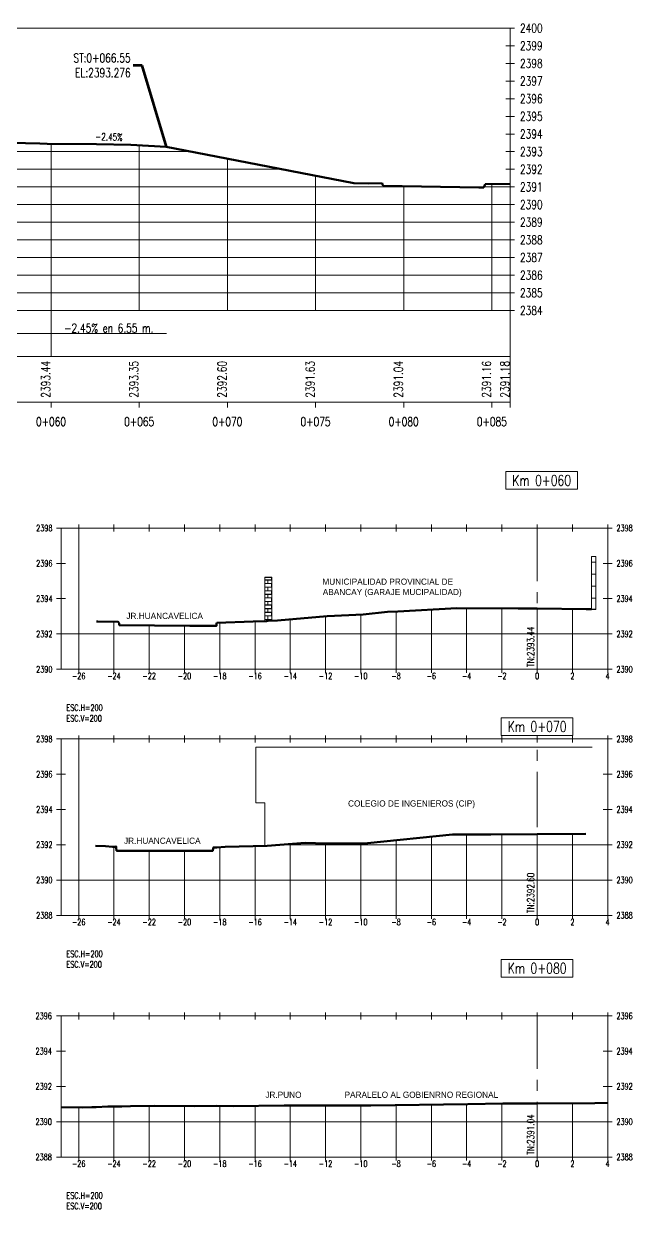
# Model space of a CAD drawing. Header units: metres. Extents: x 0 to 730306, y 0 to 8491524.
# Drawn here: x 729709 to 729743.5, y 8491351.4 to 8491418.6 of the extents above; entities that cross this region are included whole.
import ezdxf

# ---------------------------------------------------------------- set-up
doc = ezdxf.new("R2010")
doc.units = ezdxf.units.M
doc.linetypes.add('CENTER', pattern=[2, 1.25, -0.25, 0.25, -0.25])
for name, color, linetype in [('C-ROAD-PROF-TEXT', 11, 'Continuous'), ('C-ROAD-PROF-TICK', 7, 'Continuous'), ('C-ROAD-PROF-TTLB', 5, 'Continuous'), ('C-ROAD-PROF-VTXT', 7, 'Continuous'), ('C-ROAD-SCTN-TEXT', 2, 'Continuous'), ('C-ROAD-SECT-GRID', 7, 'Continuous'), ('C-ROAD-SECT-TEXT', 92, 'Continuous'), ('C-ROAD-SECT-TICK', 7, 'Continuous'), ('C-ROAD-SECT-TITL', 92, 'Continuous'), ('G-Dim', 4, 'Continuous'), ('G-Textos1', 2, 'Continuous'), ('T-Natural', 94, 'Continuous')]:
    doc.layers.add(name, color=color, linetype=linetype)
for name, color, linetype, lineweight in [('Flechas', 1, 'Continuous', 5), ('G-Text', 2, 'Continuous', 15), ('T-Grilla', 251, 'Continuous', 5)]:
    doc.layers.add(name, color=color, linetype=linetype, lineweight=lineweight)
doc.styles.add('3.5mm', font='romans.shx', dxfattribs={"width": 0.75, "height": 3.5})
doc.styles.add('Estilo_Generado_6', font='stylu.ttf')
doc.styles.add('ROMANS-SP', font='simplex.shx', dxfattribs={"width": 0.75, "height": 1.8, "bigfont": '@extfont2.shx'})
doc.styles.get("Standard").update_dxf_attribs({"font": 'arial.ttf'})
doc.dimstyles.new('COTA JCCH', dxfattribs={"dimtxt": 1.8, "dimasz": 1.8, "dimexe": 1.8, "dimexo": 0.75, "dimgap": 0.09, "dimtad": 0, "dimtih": 1, "dimtoh": 1, "dimzin": 0, "dimdsep": 46, "dimtxsty": 'Standard', "dimblk": 'ARCHTICK', "dimcen": 0.09, "dimazin": 0, "dimtfac": 1, "dimtix": 1, "dimtofl": 0, "dimtmove": 0, "dimatfit": 3, "dimfxl": 1, "dimtolj": 1, "dimtzin": 0, "dimarcsym": 0})

# ---------------------------------------------------------------- blocks, each defined once
blk = doc.blocks.new('*U120')
at = {"color": 5, "linetype": 'Continuous', "lineweight": 50}
blk.add_lwpolyline([(729664.209, 8491300.396), (729664.289, 8491300.393), (729665.428, 8491300.369), (729665.482, 8491300.29), (729665.49, 8491300.181), (729669.495, 8491300.141), (729671.007, 8491300.141), (729671.017, 8491300.26), (729671.03, 8491300.303), (729673.096, 8491300.385), (729673.853, 8491300.407), (729673.927, 8491300.42), (729674.477, 8491300.435), (729677.284, 8491300.682), (729679.325, 8491300.789), (729680.707, 8491300.931), (729681.284, 8491300.958), (729684.636, 8491301.134), (729688.109, 8491301.13), (729688.335, 8491301.13), (729689.194, 8491301.12), (729691.972, 8491301.084), (729692.278, 8491301.078)], dxfattribs=at)
blk = doc.blocks.new('*U121')
at = {"color": 5, "linetype": 'Continuous', "lineweight": 50}
blk.add_lwpolyline([(729664.151, 8491283.618), (729664.705, 8491283.596), (729665.119, 8491283.572), (729665.236, 8491283.566), (729665.259, 8491283.569), (729665.319, 8491283.587), (729665.325, 8491283.505), (729665.344, 8491283.346), (729669.759, 8491283.337), (729670.795, 8491283.336), (729670.805, 8491283.371), (729670.839, 8491283.536), (729671.036, 8491283.533), (729671.498, 8491283.558), (729673.886, 8491283.615), (729676.042, 8491283.796), (729677.213, 8491283.754), (729679.575, 8491283.768), (729684.398, 8491284.258), (729686.575, 8491284.26), (729689.194, 8491284.283), (729689.214, 8491284.283), (729691.945, 8491284.306)], dxfattribs=at)
blk = doc.blocks.new('*U122')
at = {"color": 5, "linetype": 'Continuous', "lineweight": 50}
blk.add_lwpolyline([(729662.194, 8491264.51), (729663.41, 8491264.497), (729663.93, 8491264.512), (729664.193, 8491264.516), (729664.842, 8491264.543), (729665.649, 8491264.54), (729666.14, 8491264.558), (729667.482, 8491264.581), (729669.765, 8491264.561), (729671.016, 8491264.584), (729671.949, 8491264.573), (729674.84, 8491264.599), (729679.752, 8491264.607), (729685.269, 8491264.686), (729687.24, 8491264.713), (729689.194, 8491264.723), (729692.473, 8491264.739), (729693.194, 8491264.753)], dxfattribs=at)
blk = doc.blocks.new('f1')
at = {"layer": 'Flechas', "const_width": 0.1}
blk.add_lwpolyline([(-3, 0), (-0.85, 0)], dxfattribs=at)
at = {"layer": 'Flechas'}
for points in [[(0, 0), (-2, 0.3), (-1.2, 0), (0, 0)], [(-1.2, 0), (0, 0), (-2, -0.3), (-1.2, 0)]]:
    blk.add_solid(points, dxfattribs=at)

msp = doc.modelspace()

# ---------------------------------------------------------------- hatches: boundary and pattern name
at = {"lineweight": 5}
h = msp.add_hatch(dxfattribs=at)
h.set_pattern_fill('AR-BRSTD', color=256, scale=0.01)
h.set_pattern_definition([(0, (-0.25584, 1.5261), (0, 0.677418), []), (90, (-0.2558, 1.5261), (-1.016, 0.677418), [0.677418, -0.677418])])
h.paths.add_polyline_path([(729741.422, 8491388.395), (729741.172, 8491388.395), (729741.172, 8491385.395), (729741.422, 8491385.395)])

# ---------------------------------------------------------------- linework, layer by layer
msp.add_line((729722.648, 8491387.222), (729723.048, 8491387.222))
at = {"linetype": 'Continuous', "lineweight": 5}
for p, q in [((729722.648, 8491387.061), (729723.016, 8491387.061)), ((729722.648, 8491387.052), (729722.813, 8491387.052)), ((729722.648, 8491386.858), (729722.813, 8491386.858)), ((729722.648, 8491386.848), (729723.016, 8491386.848)), ((729722.813, 8491386.858), (729722.813, 8491387.052)), ((729722.823, 8491387.052), (729723.048, 8491387.052)), ((729722.823, 8491386.858), (729722.823, 8491387.052)), ((729722.823, 8491386.858), (729723.048, 8491386.858)), ((729723.016, 8491387.061), (729723.016, 8491387.222)), ((729723.016, 8491386.655), (729723.016, 8491386.848)), ((729723.026, 8491387.061), (729723.026, 8491387.222)), ((729723.026, 8491387.061), (729723.048, 8491387.061)), ((729723.026, 8491386.848), (729723.048, 8491386.848)), ((729723.026, 8491386.655), (729723.026, 8491386.848)), ((729722.648, 8491386.655), (729723.016, 8491386.655)), ((729722.648, 8491386.645), (729722.813, 8491386.645)), ((729722.648, 8491386.451), (729722.813, 8491386.451)), ((729722.648, 8491386.442), (729723.016, 8491386.442)), ((729722.648, 8491386.248), (729723.016, 8491386.248)), ((729722.648, 8491386.239), (729722.813, 8491386.239)), ((729722.648, 8491386.045), (729722.813, 8491386.045)), ((729722.813, 8491386.451), (729722.813, 8491386.645)), ((729722.813, 8491386.045), (729722.813, 8491386.239)), ((729722.823, 8491386.645), (729723.048, 8491386.645)), ((729722.823, 8491386.451), (729722.823, 8491386.645)), ((729722.823, 8491386.451), (729723.048, 8491386.451)), ((729722.823, 8491386.239), (729723.048, 8491386.239)), ((729722.823, 8491386.045), (729722.823, 8491386.239)), ((729722.823, 8491386.045), (729723.048, 8491386.045)), ((729723.016, 8491386.248), (729723.016, 8491386.442)), ((729723.026, 8491386.655), (729723.048, 8491386.655)), ((729723.026, 8491386.442), (729723.048, 8491386.442)), ((729723.026, 8491386.248), (729723.026, 8491386.442)), ((729723.026, 8491386.248), (729723.048, 8491386.248)), ((729722.648, 8491386.036), (729723.016, 8491386.036)), ((729722.648, 8491385.842), (729723.016, 8491385.842)), ((729722.648, 8491385.832), (729722.813, 8491385.832)), ((729722.648, 8491385.639), (729722.813, 8491385.639)), ((729722.648, 8491385.629), (729723.016, 8491385.629)), ((729722.648, 8491385.435), (729723.016, 8491385.435)), ((729722.648, 8491385.426), (729722.813, 8491385.426)), ((729722.813, 8491385.639), (729722.813, 8491385.832)), ((729722.813, 8491385.232), (729722.813, 8491385.426)), ((729722.823, 8491385.832), (729723.048, 8491385.832)), ((729722.823, 8491385.639), (729722.823, 8491385.832)), ((729722.823, 8491385.639), (729723.048, 8491385.639)), ((729722.823, 8491385.426), (729723.048, 8491385.426)), ((729722.823, 8491385.232), (729722.823, 8491385.426)), ((729723.016, 8491385.842), (729723.016, 8491386.036)), ((729723.016, 8491385.435), (729723.016, 8491385.629)), ((729723.026, 8491386.036), (729723.048, 8491386.036)), ((729723.026, 8491385.842), (729723.026, 8491386.036)), ((729723.026, 8491385.842), (729723.048, 8491385.842)), ((729723.026, 8491385.629), (729723.048, 8491385.629)), ((729723.026, 8491385.435), (729723.026, 8491385.629)), ((729723.026, 8491385.435), (729723.048, 8491385.435)), ((729722.648, 8491385.232), (729722.813, 8491385.232)), ((729722.648, 8491385.223), (729723.016, 8491385.223)), ((729722.648, 8491385.029), (729723.016, 8491385.029)), ((729722.648, 8491385.02), (729722.813, 8491385.02)), ((729722.648, 8491384.826), (729722.813, 8491384.826)), ((729722.648, 8491384.816), (729723.016, 8491384.816)), ((729722.813, 8491384.826), (729722.813, 8491385.02)), ((729722.823, 8491385.232), (729723.048, 8491385.232)), ((729722.823, 8491385.02), (729723.048, 8491385.02)), ((729722.823, 8491384.826), (729722.823, 8491385.02)), ((729722.823, 8491384.826), (729723.048, 8491384.826)), ((729723.016, 8491385.029), (729723.016, 8491385.223)), ((729723.016, 8491384.742), (729723.016, 8491384.816)), ((729723.026, 8491385.223), (729723.048, 8491385.223)), ((729723.026, 8491385.029), (729723.026, 8491385.223)), ((729723.026, 8491385.029), (729723.048, 8491385.029)), ((729723.026, 8491384.816), (729723.048, 8491384.816)), ((729723.026, 8491384.742), (729723.026, 8491384.816))]:
    msp.add_line(p, q, dxfattribs=at)
at = {"lineweight": 9}
for points in [[(729741.172, 8491385.395), (729741.172, 8491388.395), (729741.422, 8491388.395), (729741.422, 8491385.379)], [(729722.648, 8491384.722), (729722.648, 8491387.222), (729723.048, 8491387.222), (729723.048, 8491384.743)]]:
    msp.add_lwpolyline(points, dxfattribs=at)
msp.add_lwpolyline([(729741.172, 8491385.395), (729741.422, 8491385.395)])
at = {"lineweight": 5}
msp.add_lwpolyline([(729722.644, 8491374.432), (729722.644, 8491371.982), (729722.644, 8491374.432), (729722.144, 8491374.432), (729722.144, 8491377.584), (729741.203, 8491377.584)], dxfattribs=at)
at = {"layer": 'C-ROAD-PROF-TEXT', "color": 3, "linetype": 'Continuous', "lineweight": 5}
msp.add_line((729685.759, 8491401.028), (729717.066, 8491401.028), dxfattribs=at)
msp.add_line((729685.759, 8491401.028), (729717.066, 8491401.028), dxfattribs=at)
msp.add_line((729685.759, 8491401.028), (729717.066, 8491401.028), dxfattribs=at)
at = {"layer": 'C-ROAD-PROF-TICK', "color": 4, "linetype": 'Continuous', "lineweight": 5}
msp.add_line((729710.519, 8491399.728), (729710.519, 8491402.328), dxfattribs=at)
msp.add_line((729710.519, 8491399.728), (729710.519, 8491402.328), dxfattribs=at)
msp.add_line((729710.519, 8491399.728), (729710.519, 8491402.328), dxfattribs=at)
at = {"layer": 'C-ROAD-PROF-TTLB', "color": 2, "linetype": 'Continuous', "lineweight": 9}
for p, q in [((729711.089, 8491381.998), (729711.089, 8491389.998)), ((729711.089, 8491389.998), (729742.089, 8491389.998)), ((729742.089, 8491381.998), (729742.089, 8491389.998)), ((729711.089, 8491381.998), (729742.089, 8491381.998)), ((729711.089, 8491368.051), (729711.089, 8491378.051)), ((729711.089, 8491378.051), (729742.089, 8491378.051)), ((729742.089, 8491368.051), (729742.089, 8491378.051)), ((729711.089, 8491368.051), (729742.089, 8491368.051)), ((729711.089, 8491354.357), (729711.089, 8491362.357)), ((729711.089, 8491362.357), (729742.089, 8491362.357)), ((729742.089, 8491354.357), (729742.089, 8491362.357)), ((729711.089, 8491354.357), (729742.089, 8491354.357))]:
    msp.add_line(p, q, dxfattribs=at)
at = {"layer": 'C-ROAD-PROF-TTLB', "color": 2, "linetype": 'CENTER', "lineweight": 9, "ltscale": 2.5}
for p, q in [((729738.089, 8491381.998), (729738.089, 8491389.998)), ((729738.089, 8491368.051), (729738.089, 8491378.051)), ((729738.089, 8491354.357), (729738.089, 8491362.357))]:
    msp.add_line(p, q, dxfattribs=at)
at = {"layer": 'C-ROAD-PROF-TTLB', "color": 4, "linetype": 'Continuous', "lineweight": 5}
msp.add_3dface([(729650.519, 8491399.728), (729736.562, 8491399.728), (729736.562, 8491402.328), (729650.519, 8491402.328)], dxfattribs=at)
msp.add_3dface([(729650.519, 8491399.728), (729736.562, 8491399.728), (729736.562, 8491402.328), (729650.519, 8491402.328)], dxfattribs=at)
msp.add_3dface([(729650.519, 8491399.728), (729736.562, 8491399.728), (729736.562, 8491402.328), (729650.519, 8491402.328)], dxfattribs=at)
at = {"layer": 'C-ROAD-PROF-VTXT', "color": 2, "linetype": 'Continuous', "lineweight": 9}
for p, q in [((729710.519, 8491397.128), (729710.519, 8491396.828)), ((729710.519, 8491397.128), (729710.519, 8491396.828)), ((729710.519, 8491397.128), (729710.519, 8491396.828)), ((729715.519, 8491397.128), (729715.519, 8491396.828)), ((729715.519, 8491397.128), (729715.519, 8491396.828)), ((729715.519, 8491397.128), (729715.519, 8491396.828)), ((729720.519, 8491397.128), (729720.519, 8491396.828)), ((729720.519, 8491397.128), (729720.519, 8491396.828)), ((729720.519, 8491397.128), (729720.519, 8491396.828)), ((729725.519, 8491397.128), (729725.519, 8491396.828)), ((729725.519, 8491397.128), (729725.519, 8491396.828)), ((729725.519, 8491397.128), (729725.519, 8491396.828)), ((729730.519, 8491397.128), (729730.519, 8491396.828)), ((729730.519, 8491397.128), (729730.519, 8491396.828)), ((729730.519, 8491397.128), (729730.519, 8491396.828)), ((729735.519, 8491397.128), (729735.519, 8491396.828)), ((729735.519, 8491397.128), (729735.519, 8491396.828)), ((729735.519, 8491397.128), (729735.519, 8491396.828)), ((729736.562, 8491397.128), (729736.562, 8491396.828)), ((729736.562, 8491397.128), (729736.562, 8491396.828)), ((729736.562, 8491397.128), (729736.562, 8491396.828))]:
    msp.add_line(p, q, dxfattribs=at)
at = {"layer": 'C-ROAD-PROF-VTXT', "color": 4, "linetype": 'Continuous', "lineweight": 5}
msp.add_3dface([(729650.519, 8491397.128), (729736.562, 8491397.128), (729736.562, 8491399.728), (729650.519, 8491399.728)], dxfattribs=at)
msp.add_3dface([(729650.519, 8491397.128), (729736.562, 8491397.128), (729736.562, 8491399.728), (729650.519, 8491399.728)], dxfattribs=at)
msp.add_3dface([(729650.519, 8491397.128), (729736.562, 8491397.128), (729736.562, 8491399.728), (729650.519, 8491399.728)], dxfattribs=at)
at = {"layer": 'C-ROAD-SECT-GRID', "color": 250, "linetype": 'Continuous', "lineweight": 0}
for p, q in [((729712.089, 8491381.998), (729712.089, 8491389.998)), ((729742.089, 8491381.998), (729742.089, 8491389.998)), ((729732.089, 8491381.998), (729732.089, 8491385.376)), ((729734.089, 8491381.998), (729734.089, 8491385.451)), ((729736.089, 8491381.998), (729736.089, 8491385.448)), ((729738.089, 8491381.998), (729738.089, 8491385.437)), ((729738.089, 8491381.998), (729738.089, 8491385.437)), ((729740.089, 8491381.998), (729740.089, 8491385.411)), ((729722.089, 8491381.998), (729722.089, 8491384.705)), ((729724.089, 8491381.998), (729724.089, 8491384.815)), ((729726.089, 8491381.998), (729726.089, 8491384.991)), ((729728.089, 8491381.998), (729728.089, 8491385.099)), ((729730.089, 8491381.998), (729730.089, 8491385.271)), ((729714.089, 8491381.998), (729714.089, 8491384.691)), ((729716.089, 8491381.998), (729716.089, 8491384.481)), ((729718.089, 8491381.998), (729718.089, 8491384.461)), ((729720.089, 8491381.998), (729720.089, 8491384.627)), ((729711.089, 8491383.998), (729742.089, 8491383.998)), ((729711.089, 8491381.998), (729742.089, 8491381.998)), ((729712.089, 8491368.051), (729712.089, 8491378.051)), ((729742.089, 8491368.051), (729742.089, 8491378.051)), ((729734.089, 8491368.051), (729734.089, 8491372.628)), ((729736.089, 8491368.051), (729736.089, 8491372.635)), ((729738.089, 8491368.051), (729738.089, 8491372.653)), ((729738.089, 8491368.051), (729738.089, 8491372.653)), ((729740.089, 8491368.051), (729740.089, 8491372.67)), ((729714.089, 8491368.051), (729714.089, 8491371.938)), ((729722.089, 8491368.051), (729722.089, 8491371.969)), ((729723.564, 8491372.051), (729742.089, 8491372.051)), ((729724.089, 8491368.051), (729724.089, 8491372.095)), ((729726.089, 8491368.051), (729726.089, 8491372.125)), ((729728.089, 8491368.051), (729728.089, 8491372.135)), ((729730.089, 8491368.051), (729730.089, 8491372.302)), ((729732.089, 8491368.051), (729732.089, 8491372.505)), ((729716.089, 8491368.051), (729716.089, 8491371.712)), ((729718.089, 8491368.051), (729718.089, 8491371.708)), ((729720.089, 8491368.051), (729720.089, 8491371.911)), ((729711.089, 8491370.051), (729742.089, 8491370.051)), ((729711.089, 8491368.051), (729742.089, 8491368.051)), ((729712.089, 8491354.357), (729712.089, 8491357.175)), ((729714.089, 8491354.357), (729714.089, 8491357.217)), ((729716.089, 8491354.357), (729716.089, 8491357.252)), ((729718.089, 8491354.357), (729718.089, 8491357.242)), ((729720.089, 8491354.357), (729720.089, 8491357.258)), ((729722.089, 8491354.357), (729722.089, 8491357.26)), ((729724.089, 8491354.357), (729724.089, 8491357.275)), ((729726.089, 8491354.357), (729726.089, 8491357.278)), ((729728.089, 8491354.357), (729728.089, 8491357.281)), ((729730.089, 8491354.357), (729730.089, 8491357.303)), ((729732.089, 8491354.357), (729732.089, 8491357.332)), ((729734.089, 8491354.357), (729734.089, 8491357.361)), ((729736.089, 8491354.357), (729736.089, 8491357.388)), ((729738.089, 8491354.357), (729738.089, 8491357.398)), ((729738.089, 8491354.357), (729738.089, 8491357.398)), ((729740.089, 8491354.357), (729740.089, 8491357.408)), ((729742.089, 8491354.357), (729742.089, 8491357.429)), ((729711.089, 8491356.357), (729742.089, 8491356.357)), ((729711.089, 8491354.357), (729742.089, 8491354.357))]:
    msp.add_line(p, q, dxfattribs=at)
at = {"layer": 'C-ROAD-SECT-TICK', "color": 2, "linetype": 'Continuous', "lineweight": 9}
for p, q in [((729712.089, 8491389.798), (729712.089, 8491390.198)), ((729714.089, 8491389.798), (729714.089, 8491390.198)), ((729716.089, 8491389.798), (729716.089, 8491390.198)), ((729718.089, 8491389.798), (729718.089, 8491390.198)), ((729720.089, 8491389.798), (729720.089, 8491390.198)), ((729722.089, 8491389.798), (729722.089, 8491390.198)), ((729724.089, 8491389.798), (729724.089, 8491390.198)), ((729726.089, 8491389.798), (729726.089, 8491390.198)), ((729728.089, 8491389.798), (729728.089, 8491390.198)), ((729730.089, 8491389.798), (729730.089, 8491390.198)), ((729732.089, 8491389.798), (729732.089, 8491390.198)), ((729734.089, 8491389.798), (729734.089, 8491390.198)), ((729736.089, 8491389.798), (729736.089, 8491390.198)), ((729738.089, 8491389.798), (729738.089, 8491390.198)), ((729738.089, 8491389.798), (729738.089, 8491390.198)), ((729740.089, 8491389.798), (729740.089, 8491390.198)), ((729742.089, 8491389.798), (729742.089, 8491390.198)), ((729710.839, 8491389.998), (729711.339, 8491389.998)), ((729741.839, 8491389.998), (729742.339, 8491389.998)), ((729710.839, 8491387.998), (729711.339, 8491387.998)), ((729741.839, 8491387.998), (729742.339, 8491387.998)), ((729710.839, 8491385.998), (729711.339, 8491385.998)), ((729741.839, 8491385.998), (729742.339, 8491385.998)), ((729710.839, 8491383.998), (729711.339, 8491383.998)), ((729741.839, 8491383.998), (729742.339, 8491383.998)), ((729712.089, 8491381.798), (729712.089, 8491382.198)), ((729714.089, 8491381.798), (729714.089, 8491382.198)), ((729716.089, 8491381.798), (729716.089, 8491382.198)), ((729718.089, 8491381.798), (729718.089, 8491382.198)), ((729720.089, 8491381.798), (729720.089, 8491382.198)), ((729722.089, 8491381.798), (729722.089, 8491382.198)), ((729724.089, 8491381.798), (729724.089, 8491382.198)), ((729726.089, 8491381.798), (729726.089, 8491382.198)), ((729728.089, 8491381.798), (729728.089, 8491382.198)), ((729730.089, 8491381.798), (729730.089, 8491382.198)), ((729732.089, 8491381.798), (729732.089, 8491382.198)), ((729734.089, 8491381.798), (729734.089, 8491382.198)), ((729736.089, 8491381.798), (729736.089, 8491382.198)), ((729738.089, 8491381.798), (729738.089, 8491382.198)), ((729738.089, 8491381.798), (729738.089, 8491382.198)), ((729740.089, 8491381.798), (729740.089, 8491382.198)), ((729742.089, 8491381.798), (729742.089, 8491382.198)), ((729710.839, 8491381.998), (729711.339, 8491381.998)), ((729741.839, 8491381.998), (729742.339, 8491381.998)), ((729710.839, 8491378.051), (729711.339, 8491378.051)), ((729712.089, 8491377.851), (729712.089, 8491378.251)), ((729714.089, 8491377.851), (729714.089, 8491378.251)), ((729716.089, 8491377.851), (729716.089, 8491378.251)), ((729718.089, 8491377.851), (729718.089, 8491378.251)), ((729720.089, 8491377.851), (729720.089, 8491378.251)), ((729722.089, 8491377.851), (729722.089, 8491378.251)), ((729724.089, 8491377.851), (729724.089, 8491378.251)), ((729726.089, 8491377.851), (729726.089, 8491378.251)), ((729728.089, 8491377.851), (729728.089, 8491378.251)), ((729730.089, 8491377.851), (729730.089, 8491378.251)), ((729732.089, 8491377.851), (729732.089, 8491378.251)), ((729734.089, 8491377.851), (729734.089, 8491378.251)), ((729736.089, 8491377.851), (729736.089, 8491378.251)), ((729738.089, 8491377.851), (729738.089, 8491378.251)), ((729738.089, 8491377.851), (729738.089, 8491378.251)), ((729740.089, 8491377.851), (729740.089, 8491378.251)), ((729741.839, 8491378.051), (729742.339, 8491378.051)), ((729742.089, 8491377.851), (729742.089, 8491378.251)), ((729710.839, 8491376.051), (729711.339, 8491376.051)), ((729741.839, 8491376.051), (729742.339, 8491376.051)), ((729710.839, 8491374.051), (729711.339, 8491374.051)), ((729741.839, 8491374.051), (729742.339, 8491374.051)), ((729710.839, 8491372.051), (729711.339, 8491372.051)), ((729741.839, 8491372.051), (729742.339, 8491372.051)), ((729710.839, 8491370.051), (729711.339, 8491370.051)), ((729741.839, 8491370.051), (729742.339, 8491370.051)), ((729710.839, 8491368.051), (729711.339, 8491368.051)), ((729712.089, 8491367.851), (729712.089, 8491368.251)), ((729714.089, 8491367.851), (729714.089, 8491368.251)), ((729716.089, 8491367.851), (729716.089, 8491368.251)), ((729718.089, 8491367.851), (729718.089, 8491368.251)), ((729720.089, 8491367.851), (729720.089, 8491368.251)), ((729722.089, 8491367.851), (729722.089, 8491368.251)), ((729724.089, 8491367.851), (729724.089, 8491368.251)), ((729726.089, 8491367.851), (729726.089, 8491368.251)), ((729728.089, 8491367.851), (729728.089, 8491368.251)), ((729730.089, 8491367.851), (729730.089, 8491368.251)), ((729732.089, 8491367.851), (729732.089, 8491368.251)), ((729734.089, 8491367.851), (729734.089, 8491368.251)), ((729736.089, 8491367.851), (729736.089, 8491368.251)), ((729738.089, 8491367.851), (729738.089, 8491368.251)), ((729738.089, 8491367.851), (729738.089, 8491368.251)), ((729740.089, 8491367.851), (729740.089, 8491368.251)), ((729741.839, 8491368.051), (729742.339, 8491368.051)), ((729742.089, 8491367.851), (729742.089, 8491368.251)), ((729712.089, 8491362.157), (729712.089, 8491362.557)), ((729714.089, 8491362.157), (729714.089, 8491362.557)), ((729716.089, 8491362.157), (729716.089, 8491362.557)), ((729718.089, 8491362.157), (729718.089, 8491362.557)), ((729720.089, 8491362.157), (729720.089, 8491362.557)), ((729722.089, 8491362.157), (729722.089, 8491362.557)), ((729724.089, 8491362.157), (729724.089, 8491362.557)), ((729726.089, 8491362.157), (729726.089, 8491362.557)), ((729728.089, 8491362.157), (729728.089, 8491362.557)), ((729730.089, 8491362.157), (729730.089, 8491362.557)), ((729732.089, 8491362.157), (729732.089, 8491362.557)), ((729734.089, 8491362.157), (729734.089, 8491362.557)), ((729736.089, 8491362.157), (729736.089, 8491362.557)), ((729738.089, 8491362.157), (729738.089, 8491362.557)), ((729738.089, 8491362.157), (729738.089, 8491362.557)), ((729740.089, 8491362.157), (729740.089, 8491362.557)), ((729742.089, 8491362.157), (729742.089, 8491362.557)), ((729710.839, 8491362.357), (729711.339, 8491362.357)), ((729741.839, 8491362.357), (729742.339, 8491362.357)), ((729710.839, 8491360.357), (729711.339, 8491360.357)), ((729741.839, 8491360.357), (729742.339, 8491360.357)), ((729710.839, 8491358.357), (729711.339, 8491358.357)), ((729741.839, 8491358.357), (729742.339, 8491358.357)), ((729710.839, 8491356.357), (729711.339, 8491356.357)), ((729741.839, 8491356.357), (729742.339, 8491356.357)), ((729712.089, 8491354.157), (729712.089, 8491354.557)), ((729714.089, 8491354.157), (729714.089, 8491354.557)), ((729716.089, 8491354.157), (729716.089, 8491354.557)), ((729718.089, 8491354.157), (729718.089, 8491354.557)), ((729720.089, 8491354.157), (729720.089, 8491354.557)), ((729722.089, 8491354.157), (729722.089, 8491354.557)), ((729724.089, 8491354.157), (729724.089, 8491354.557)), ((729726.089, 8491354.157), (729726.089, 8491354.557)), ((729728.089, 8491354.157), (729728.089, 8491354.557)), ((729730.089, 8491354.157), (729730.089, 8491354.557)), ((729732.089, 8491354.157), (729732.089, 8491354.557)), ((729734.089, 8491354.157), (729734.089, 8491354.557)), ((729736.089, 8491354.157), (729736.089, 8491354.557)), ((729738.089, 8491354.157), (729738.089, 8491354.557)), ((729738.089, 8491354.157), (729738.089, 8491354.557)), ((729740.089, 8491354.157), (729740.089, 8491354.557)), ((729742.089, 8491354.157), (729742.089, 8491354.557)), ((729710.839, 8491354.357), (729711.339, 8491354.357)), ((729741.839, 8491354.357), (729742.339, 8491354.357))]:
    msp.add_line(p, q, dxfattribs=at)
at = {"layer": 'C-ROAD-SECT-TITL', "color": 5, "linetype": 'Continuous', "lineweight": 9}
for points in [[(729736.313, 8491392.198), (729740.377, 8491392.198), (729740.377, 8491393.198), (729736.313, 8491393.198)], [(729736.057, 8491378.251), (729740.121, 8491378.251), (729740.121, 8491379.251), (729736.057, 8491379.251)], [(729736.057, 8491364.557), (729740.121, 8491364.557), (729740.121, 8491365.557), (729736.057, 8491365.557)]]:
    msp.add_3dface(points, dxfattribs=at)
at = {"layer": 'G-Dim', "color": 2, "linetype": 'Continuous', "lineweight": 9}
for p, q in [((729736.312, 8491418.328), (729736.812, 8491418.328)), ((729736.312, 8491418.328), (729736.812, 8491418.328)), ((729736.312, 8491418.328), (729736.812, 8491418.328)), ((729736.312, 8491417.328), (729736.812, 8491417.328)), ((729736.312, 8491417.328), (729736.812, 8491417.328)), ((729736.312, 8491417.328), (729736.812, 8491417.328)), ((729736.312, 8491416.328), (729736.812, 8491416.328)), ((729736.312, 8491416.328), (729736.812, 8491416.328)), ((729736.312, 8491416.328), (729736.812, 8491416.328)), ((729736.312, 8491415.328), (729736.812, 8491415.328)), ((729736.312, 8491415.328), (729736.812, 8491415.328)), ((729736.312, 8491415.328), (729736.812, 8491415.328)), ((729736.312, 8491414.328), (729736.812, 8491414.328)), ((729736.312, 8491414.328), (729736.812, 8491414.328)), ((729736.312, 8491414.328), (729736.812, 8491414.328)), ((729736.312, 8491413.328), (729736.812, 8491413.328)), ((729736.312, 8491413.328), (729736.812, 8491413.328)), ((729736.312, 8491413.328), (729736.812, 8491413.328)), ((729736.312, 8491412.328), (729736.812, 8491412.328)), ((729736.312, 8491412.328), (729736.812, 8491412.328)), ((729736.312, 8491412.328), (729736.812, 8491412.328)), ((729736.312, 8491411.328), (729736.812, 8491411.328)), ((729736.312, 8491411.328), (729736.812, 8491411.328)), ((729736.312, 8491411.328), (729736.812, 8491411.328)), ((729736.312, 8491410.328), (729736.812, 8491410.328)), ((729736.312, 8491410.328), (729736.812, 8491410.328)), ((729736.312, 8491410.328), (729736.812, 8491410.328)), ((729736.312, 8491409.328), (729736.812, 8491409.328)), ((729736.312, 8491409.328), (729736.812, 8491409.328)), ((729736.312, 8491409.328), (729736.812, 8491409.328)), ((729736.312, 8491408.328), (729736.812, 8491408.328)), ((729736.312, 8491408.328), (729736.812, 8491408.328)), ((729736.312, 8491408.328), (729736.812, 8491408.328)), ((729736.312, 8491407.328), (729736.812, 8491407.328)), ((729736.312, 8491407.328), (729736.812, 8491407.328)), ((729736.312, 8491407.328), (729736.812, 8491407.328)), ((729736.312, 8491406.328), (729736.812, 8491406.328)), ((729736.312, 8491406.328), (729736.812, 8491406.328)), ((729736.312, 8491406.328), (729736.812, 8491406.328)), ((729736.312, 8491405.328), (729736.812, 8491405.328)), ((729736.312, 8491405.328), (729736.812, 8491405.328)), ((729736.312, 8491405.328), (729736.812, 8491405.328)), ((729736.312, 8491404.328), (729736.812, 8491404.328)), ((729736.312, 8491404.328), (729736.812, 8491404.328)), ((729736.312, 8491404.328), (729736.812, 8491404.328)), ((729736.312, 8491403.328), (729736.812, 8491403.328)), ((729736.312, 8491403.328), (729736.812, 8491403.328)), ((729736.312, 8491403.328), (729736.812, 8491403.328)), ((729736.312, 8491402.328), (729736.812, 8491402.328)), ((729736.312, 8491402.328), (729736.812, 8491402.328)), ((729736.312, 8491402.328), (729736.812, 8491402.328))]:
    msp.add_line(p, q, dxfattribs=at)
at = {"layer": 'T-Grilla', "color": 251, "linetype": 'Continuous', "lineweight": 0}
for p, q in [((729650.519, 8491418.328), (729736.562, 8491418.328)), ((729650.519, 8491418.328), (729736.562, 8491418.328)), ((729650.519, 8491418.328), (729736.562, 8491418.328)), ((729736.562, 8491402.328), (729736.562, 8491418.328)), ((729736.562, 8491402.328), (729736.562, 8491418.328)), ((729736.562, 8491402.328), (729736.562, 8491418.328)), ((729710.519, 8491402.328), (729710.519, 8491411.766)), ((729710.519, 8491402.328), (729710.519, 8491411.766)), ((729710.519, 8491402.328), (729710.519, 8491411.766)), ((729715.519, 8491402.328), (729715.519, 8491411.683)), ((729715.519, 8491402.328), (729715.519, 8491411.683)), ((729715.519, 8491402.328), (729715.519, 8491411.683)), ((729650.519, 8491411.328), (729718.475, 8491411.328)), ((729650.519, 8491411.328), (729718.475, 8491411.328)), ((729650.519, 8491411.328), (729718.475, 8491411.328)), ((729720.519, 8491402.328), (729720.519, 8491410.93)), ((729720.519, 8491402.328), (729720.519, 8491410.93)), ((729720.519, 8491402.328), (729720.519, 8491410.93)), ((729650.519, 8491410.328), (729723.611, 8491410.328)), ((729650.519, 8491410.328), (729723.611, 8491410.328)), ((729650.519, 8491410.328), (729723.611, 8491410.328)), ((729725.519, 8491402.328), (729725.519, 8491409.956)), ((729725.519, 8491402.328), (729725.519, 8491409.956)), ((729725.519, 8491402.328), (729725.519, 8491409.956)), ((729650.519, 8491409.328), (729733.178, 8491409.328)), ((729650.519, 8491409.328), (729733.178, 8491409.328)), ((729650.519, 8491409.328), (729733.178, 8491409.328)), ((729730.519, 8491402.328), (729730.519, 8491409.37)), ((729730.519, 8491402.328), (729730.519, 8491409.37)), ((729730.519, 8491402.328), (729730.519, 8491409.37)), ((729735.084, 8491409.328), (729736.562, 8491409.328)), ((729735.084, 8491409.328), (729736.562, 8491409.328)), ((729735.084, 8491409.328), (729736.562, 8491409.328)), ((729735.519, 8491402.328), (729735.519, 8491409.489)), ((729735.519, 8491402.328), (729735.519, 8491409.489)), ((729735.519, 8491402.328), (729735.519, 8491409.489)), ((729736.562, 8491402.328), (729736.562, 8491409.505)), ((729736.562, 8491402.328), (729736.562, 8491409.505)), ((729736.562, 8491402.328), (729736.562, 8491409.505)), ((729650.519, 8491408.328), (729736.562, 8491408.328)), ((729650.519, 8491408.328), (729736.562, 8491408.328)), ((729650.519, 8491408.328), (729736.562, 8491408.328)), ((729650.519, 8491407.328), (729736.562, 8491407.328)), ((729650.519, 8491407.328), (729736.562, 8491407.328)), ((729650.519, 8491407.328), (729736.562, 8491407.328)), ((729650.519, 8491406.328), (729736.562, 8491406.328)), ((729650.519, 8491406.328), (729736.562, 8491406.328)), ((729650.519, 8491406.328), (729736.562, 8491406.328)), ((729650.519, 8491405.328), (729736.562, 8491405.328)), ((729650.519, 8491405.328), (729736.562, 8491405.328)), ((729650.519, 8491405.328), (729736.562, 8491405.328)), ((729650.519, 8491404.328), (729736.562, 8491404.328)), ((729650.519, 8491404.328), (729736.562, 8491404.328)), ((729650.519, 8491404.328), (729736.562, 8491404.328)), ((729650.519, 8491403.328), (729736.562, 8491403.328)), ((729650.519, 8491403.328), (729736.562, 8491403.328)), ((729650.519, 8491403.328), (729736.562, 8491403.328)), ((729650.519, 8491402.328), (729736.562, 8491402.328)), ((729650.519, 8491402.328), (729736.562, 8491402.328)), ((729650.519, 8491402.328), (729736.562, 8491402.328))]:
    msp.add_line(p, q, dxfattribs=at)
at = {"layer": 'T-Natural', "color": 5, "linetype": 'Continuous', "lineweight": 50, "ltscale": 5}
for p, q in [((729708.268, 8491411.821), (729709.885, 8491411.783)), ((729708.268, 8491411.821), (729709.885, 8491411.783)), ((729708.268, 8491411.821), (729709.885, 8491411.783)), ((729709.885, 8491411.783), (729710.3, 8491411.768)), ((729709.885, 8491411.783), (729710.3, 8491411.768)), ((729709.885, 8491411.783), (729710.3, 8491411.768)), ((729710.3, 8491411.768), (729713.102, 8491411.744)), ((729710.3, 8491411.768), (729713.102, 8491411.744)), ((729710.3, 8491411.768), (729713.102, 8491411.744)), ((729713.102, 8491411.744), (729715.047, 8491411.707)), ((729713.102, 8491411.744), (729715.047, 8491411.707)), ((729713.102, 8491411.744), (729715.047, 8491411.707)), ((729715.047, 8491411.707), (729717.057, 8491411.604)), ((729715.047, 8491411.707), (729717.057, 8491411.604)), ((729715.047, 8491411.707), (729717.057, 8491411.604)), ((729717.057, 8491411.604), (729720.466, 8491410.941)), ((729717.057, 8491411.604), (729720.466, 8491410.941)), ((729717.057, 8491411.604), (729720.466, 8491410.941)), ((729720.466, 8491410.941), (729727.689, 8491409.533)), ((729720.466, 8491410.941), (729727.689, 8491409.533)), ((729720.466, 8491410.941), (729727.689, 8491409.533)), ((729728.535, 8491409.53), (729729.293, 8491409.551)), ((729728.535, 8491409.53), (729729.293, 8491409.551)), ((729728.535, 8491409.53), (729729.293, 8491409.551)), ((729729.293, 8491409.551), (729729.324, 8491409.46)), ((729729.293, 8491409.551), (729729.324, 8491409.46)), ((729729.293, 8491409.551), (729729.324, 8491409.46)), ((729727.689, 8491409.533), (729728.535, 8491409.53)), ((729727.689, 8491409.533), (729728.535, 8491409.53)), ((729727.689, 8491409.533), (729728.535, 8491409.53)), ((729729.324, 8491409.46), (729729.347, 8491409.388)), ((729729.324, 8491409.46), (729729.347, 8491409.388)), ((729729.324, 8491409.46), (729729.347, 8491409.388)), ((729729.347, 8491409.388), (729734.773, 8491409.303)), ((729729.347, 8491409.388), (729734.773, 8491409.303)), ((729729.347, 8491409.388), (729734.773, 8491409.303)), ((729734.773, 8491409.303), (729735.073, 8491409.297)), ((729734.773, 8491409.303), (729735.073, 8491409.297)), ((729734.773, 8491409.303), (729735.073, 8491409.297)), ((729735.073, 8491409.297), (729735.135, 8491409.478)), ((729735.073, 8491409.297), (729735.135, 8491409.478)), ((729735.073, 8491409.297), (729735.135, 8491409.478)), ((729735.073, 8491409.297), (729735.073, 8491409.297)), ((729735.073, 8491409.297), (729735.073, 8491409.297)), ((729735.073, 8491409.297), (729735.073, 8491409.297)), ((729735.073, 8491409.297), (729735.073, 8491409.297)), ((729735.073, 8491409.297), (729735.073, 8491409.297)), ((729735.073, 8491409.297), (729735.073, 8491409.297)), ((729735.135, 8491409.478), (729735.137, 8491409.485)), ((729735.135, 8491409.478), (729735.137, 8491409.485)), ((729735.135, 8491409.478), (729735.137, 8491409.485)), ((729735.137, 8491409.485), (729735.176, 8491409.484)), ((729735.137, 8491409.485), (729735.176, 8491409.484)), ((729735.137, 8491409.485), (729735.176, 8491409.484)), ((729735.176, 8491409.484), (729736.562, 8491409.505)), ((729735.176, 8491409.484), (729736.562, 8491409.505)), ((729735.176, 8491409.484), (729736.562, 8491409.505))]:
    msp.add_line(p, q, dxfattribs=at)

# ---------------------------------------------------------------- block references
at = {"color": 7, "linetype": 'Continuous', "lineweight": 50}
for name, p in [('*U120', (48.895, 84.317)), ('*U121', (48.895, 88.37)), ('*U122', (48.895, 92.676))]:
    msp.add_blockref(name, p, dxfattribs=at)
at = {"layer": 'C-ROAD-PROF-TEXT', "color": 11, "linetype": 'Continuous', "lineweight": 5}
for p, xscale, yscale, zscale in [((729710.519, 8491401.028), 0.5000000794365371, 0.5000000794365371, 0.5000000794365371), ((729710.519, 8491401.028), 0.5000000821510706, 0.5000000821510706, 0.5000000821510706), ((729710.519, 8491401.028), 0.5000000340733469, 0.5000000340733469, 0.5000000340733469), ((729717.066, 8491401.028), 0.5000000794365371, 0.5000000794365371, 0.5000000794365371), ((729717.066, 8491401.028), 0.5000000821510706, 0.5000000821510706, 0.5000000821510706), ((729717.066, 8491401.028), 0.5000000340733469, 0.5000000340733469, 0.5000000340733469)]:
    msp.add_blockref('f1', p, dxfattribs=dict(at, xscale=xscale, yscale=yscale, zscale=zscale))
at = {"layer": 'C-ROAD-PROF-TEXT', "color": 11, "linetype": 'Continuous', "lineweight": 5, "rotation": 180}
for xscale, yscale, zscale in [(0.5000000794365371, 0.5000000794365371, 0.5000000794365371), (0.5000000821510706, 0.5000000821510706, 0.5000000821510706), (0.5000000340733469, 0.5000000340733469, 0.5000000340733469)]:
    msp.add_blockref('f1', (729710.519, 8491401.028), dxfattribs=dict(at, xscale=xscale, yscale=yscale, zscale=zscale))

# ---------------------------------------------------------------- texts
at = {"lineweight": 5, "style": 'Estilo_Generado_6'}
for s, p in [('MUNICIPALIDAD PROVINCIAL DE', (729725.908, 8491386.787)), ('ABANCAY (GARAJE MUCIPALIDAD)', (729725.93, 8491386.201)), ('JR.HUANCAVELICA', (729714.792, 8491384.846)), ('COLEGIO DE INGENIEROS (CIP)', (729727.363, 8491374.218)), ('JR.HUANCAVELICA', (729714.658, 8491372.105)), ('JR.PUNO', (729722.672, 8491357.712)), ('PARALELO AL GOBIENRNO REGIONAL', (729727.166, 8491357.712))]:
    msp.add_text(s, height=0.35, dxfattribs=at).set_placement(p)
at = {"layer": 'C-ROAD-PROF-TEXT', "color": 2, "linetype": 'Continuous', "lineweight": 5, "insert": (729713.8, 8491411.961), "char_height": 0.4, "attachment_point": 8, "rotation": 358.59815, "style": 'ROMANS-SP'}
msp.add_mtext('{\\C2;-2.45%}', dxfattribs=at)
msp.add_mtext('{\\C2;-2.45%}', dxfattribs=at)
msp.add_mtext('{\\C2;-2.45%}', dxfattribs=at)
at = {"layer": 'C-ROAD-PROF-TEXT', "color": 11, "linetype": 'Continuous', "lineweight": 5, "insert": (729713.793, 8491401.328), "char_height": 0.5, "attachment_point": 5, "style": 'ROMANS-SP'}
msp.add_mtext('{\\C2;-2.45% en 6.55 m.}', dxfattribs=at)
msp.add_mtext('{\\C2;-2.45% en 6.55 m.}', dxfattribs=at)
msp.add_mtext('{\\C2;-2.45% en 6.55 m.}', dxfattribs=at)
at = {"layer": 'C-ROAD-PROF-VTXT', "color": 7, "linetype": 'Continuous', "lineweight": 5, "char_height": 0.5, "attachment_point": 8, "rotation": 90, "style": 'ROMANS-SP'}
for s, insert in [('{\\C2;2393.44}', (729710.469, 8491398.428)), ('{\\C2;2393.44}', (729710.469, 8491398.428)), ('{\\C2;2393.44}', (729710.469, 8491398.428)), ('{\\C2;2393.35}', (729715.469, 8491398.428)), ('{\\C2;2393.35}', (729715.469, 8491398.428)), ('{\\C2;2393.35}', (729715.469, 8491398.428)), ('{\\C2;2392.60}', (729720.469, 8491398.428)), ('{\\C2;2392.60}', (729720.469, 8491398.428)), ('{\\C2;2392.60}', (729720.469, 8491398.428)), ('{\\C2;2391.63}', (729725.469, 8491398.428)), ('{\\C2;2391.63}', (729725.469, 8491398.428)), ('{\\C2;2391.63}', (729725.469, 8491398.428)), ('{\\C2;2391.04}', (729730.469, 8491398.428)), ('{\\C2;2391.04}', (729730.469, 8491398.428)), ('{\\C2;2391.04}', (729730.469, 8491398.428)), ('{\\C2;2391.16}', (729735.469, 8491398.428)), ('{\\C2;2391.16}', (729735.469, 8491398.428)), ('{\\C2;2391.16}', (729735.469, 8491398.428)), ('{\\C2;2391.18}', (729736.512, 8491398.428)), ('{\\C2;2391.18}', (729736.512, 8491398.428)), ('{\\C2;2391.18}', (729736.512, 8491398.428))]:
    msp.add_mtext(s, dxfattribs=dict(at, insert=insert))
at = {"layer": 'C-ROAD-PROF-VTXT', "color": 7, "linetype": 'Continuous', "lineweight": 5, "char_height": 0.5, "attachment_point": 8, "style": 'ROMANS-SP'}
for s, insert in [('{\\C2;0+060}', (729710.519, 8491395.778)), ('{\\C2;0+060}', (729710.519, 8491395.778)), ('{\\C2;0+060}', (729710.519, 8491395.778)), ('{\\C2;0+065}', (729715.519, 8491395.778)), ('{\\C2;0+065}', (729715.519, 8491395.778)), ('{\\C2;0+065}', (729715.519, 8491395.778)), ('{\\C2;0+070}', (729720.519, 8491395.778)), ('{\\C2;0+070}', (729720.519, 8491395.778)), ('{\\C2;0+070}', (729720.519, 8491395.778)), ('{\\C2;0+075}', (729725.519, 8491395.778)), ('{\\C2;0+075}', (729725.519, 8491395.778)), ('{\\C2;0+075}', (729725.519, 8491395.778)), ('{\\C2;0+080}', (729730.519, 8491395.778)), ('{\\C2;0+080}', (729730.519, 8491395.778)), ('{\\C2;0+080}', (729730.519, 8491395.778)), ('{\\C2;0+085}', (729735.519, 8491395.778)), ('{\\C2;0+085}', (729735.519, 8491395.778)), ('{\\C2;0+085}', (729735.519, 8491395.778))]:
    msp.add_mtext(s, dxfattribs=dict(at, insert=insert))
at = {"layer": 'C-ROAD-SCTN-TEXT', "color": 4, "linetype": 'Continuous', "lineweight": 9, "char_height": 0.4, "attachment_point": 4, "rotation": 90, "style": 'ROMANS-SP'}
for s, insert in [('TN:2393.44', (729737.717, 8491382.125)), ('TN:2392.60', (729737.717, 8491368.178)), ('TN:2391.04', (729737.717, 8491354.484))]:
    msp.add_mtext(s, dxfattribs=dict(at, insert=insert))
at = {"layer": 'C-ROAD-SECT-TEXT', "color": 7, "linetype": 'Continuous', "lineweight": 5, "char_height": 0.36, "style": '3.5mm'}
for s, insert, attachment_point in [('2398', (729710.602, 8491389.998), 6), ('2398', (729742.582, 8491389.998), 4), ('2396', (729710.602, 8491387.998), 6), ('2396', (729742.582, 8491387.998), 4), ('2394', (729710.602, 8491385.998), 6), ('2394', (729742.582, 8491385.998), 4), ('2392', (729710.602, 8491383.998), 6), ('2392', (729742.582, 8491383.998), 4), ('2390', (729710.602, 8491381.998), 6), ('2390', (729742.582, 8491381.998), 4), ('-26', (729712.089, 8491381.798), 2), ('-24', (729714.089, 8491381.798), 2), ('-22', (729716.089, 8491381.798), 2), ('-20', (729718.089, 8491381.798), 2), ('-18', (729720.089, 8491381.798), 2), ('-16', (729722.089, 8491381.798), 2), ('-14', (729724.089, 8491381.798), 2), ('-12', (729726.089, 8491381.798), 2), ('-10', (729728.089, 8491381.798), 2), ('-8', (729730.089, 8491381.798), 2), ('-6', (729732.089, 8491381.798), 2), ('-4', (729734.089, 8491381.798), 2), ('-2', (729736.089, 8491381.798), 2), ('0', (729738.089, 8491381.798), 2), ('0', (729738.089, 8491381.798), 2), ('2', (729740.089, 8491381.798), 2), ('4', (729742.089, 8491381.798), 2), ('2398', (729710.602, 8491378.051), 6), ('2398', (729742.582, 8491378.051), 4), ('2396', (729710.602, 8491376.051), 6), ('2396', (729742.582, 8491376.051), 4), ('2394', (729710.602, 8491374.051), 6), ('2394', (729742.582, 8491374.051), 4), ('2392', (729710.602, 8491372.051), 6), ('2392', (729742.582, 8491372.051), 4), ('2390', (729710.602, 8491370.051), 6), ('2390', (729742.582, 8491370.051), 4), ('2388', (729710.602, 8491368.051), 6), ('2388', (729742.582, 8491368.051), 4), ('-26', (729712.089, 8491367.851), 2), ('-24', (729714.089, 8491367.851), 2), ('-22', (729716.089, 8491367.851), 2), ('-20', (729718.089, 8491367.851), 2), ('-18', (729720.089, 8491367.851), 2), ('-16', (729722.089, 8491367.851), 2), ('-14', (729724.089, 8491367.851), 2), ('-12', (729726.089, 8491367.851), 2), ('-10', (729728.089, 8491367.851), 2), ('-8', (729730.089, 8491367.851), 2), ('-6', (729732.089, 8491367.851), 2), ('-4', (729734.089, 8491367.851), 2), ('-2', (729736.089, 8491367.851), 2), ('0', (729738.089, 8491367.851), 2), ('0', (729738.089, 8491367.851), 2), ('2', (729740.089, 8491367.851), 2), ('4', (729742.089, 8491367.851), 2), ('2396', (729710.568, 8491362.357), 6), ('2396', (729742.582, 8491362.357), 4), ('2394', (729710.568, 8491360.357), 6), ('2394', (729742.582, 8491360.357), 4), ('2392', (729710.568, 8491358.357), 6), ('2392', (729742.582, 8491358.357), 4), ('2390', (729710.568, 8491356.357), 6), ('2390', (729742.582, 8491356.357), 4), ('2388', (729710.568, 8491354.357), 6), ('2388', (729742.582, 8491354.357), 4), ('-26', (729712.089, 8491354.157), 2), ('-24', (729714.089, 8491354.157), 2), ('-22', (729716.089, 8491354.157), 2), ('-20', (729718.089, 8491354.157), 2), ('-18', (729720.089, 8491354.157), 2), ('-16', (729722.089, 8491354.157), 2), ('-14', (729724.089, 8491354.157), 2), ('-12', (729726.089, 8491354.157), 2), ('-10', (729728.089, 8491354.157), 2), ('-8', (729730.089, 8491354.157), 2), ('-6', (729732.089, 8491354.157), 2), ('-4', (729734.089, 8491354.157), 2), ('-2', (729736.089, 8491354.157), 2), ('0', (729738.089, 8491354.157), 2), ('0', (729738.089, 8491354.157), 2), ('2', (729740.089, 8491354.157), 2), ('4', (729742.089, 8491354.157), 2)]:
    msp.add_mtext(s, dxfattribs=dict(at, insert=insert, attachment_point=attachment_point))
at = {"layer": 'C-ROAD-SECT-TITL', "color": 5, "linetype": 'Continuous', "lineweight": 5, "char_height": 0.6, "attachment_point": 2, "style": '3.5mm'}
for s, insert in [('{\\C4;Km 0+060}', (729738.345, 8491392.998)), ('{\\C4;Km 0+070}', (729738.089, 8491379.051)), ('{\\C4;Km 0+080}', (729738.089, 8491365.357))]:
    msp.add_mtext(s, dxfattribs=dict(at, insert=insert))
at = {"layer": 'C-ROAD-SECT-TITL', "color": 92, "linetype": 'Continuous', "lineweight": 5, "char_height": 0.36, "attachment_point": 1, "style": '3.5mm'}
for insert in [(729711.39, 8491379.998), (729711.39, 8491366.051), (729711.39, 8491352.357)]:
    msp.add_mtext('{\\C7;ESC.H=200\\PESC.V=200}', dxfattribs=dict(at, insert=insert))
at = {"layer": 'G-Text', "color": 2, "linetype": 'Continuous', "lineweight": 15, "insert": (729715.037, 8491416.218), "char_height": 0.5, "attachment_point": 6, "style": 'ROMANS-SP'}
msp.add_mtext('ST:0+066.55\\PEL:2393.276', dxfattribs=at)
msp.add_mtext('ST:0+066.55\\PEL:2393.276', dxfattribs=at)
msp.add_mtext('ST:0+066.55\\PEL:2393.276', dxfattribs=at)
at = {"layer": 'G-Textos1', "color": 2, "linetype": 'Continuous', "lineweight": 5, "char_height": 0.5, "attachment_point": 4, "style": 'ROMANS-SP'}
for s, insert in [('2400', (729737.112, 8491418.328)), ('2400', (729737.112, 8491418.328)), ('2400', (729737.112, 8491418.328)), ('2399', (729737.112, 8491417.328)), ('2399', (729737.112, 8491417.328)), ('2399', (729737.112, 8491417.328)), ('2398', (729737.112, 8491416.328)), ('2398', (729737.112, 8491416.328)), ('2398', (729737.112, 8491416.328)), ('2397', (729737.112, 8491415.328)), ('2397', (729737.112, 8491415.328)), ('2397', (729737.112, 8491415.328)), ('2396', (729737.112, 8491414.328)), ('2396', (729737.112, 8491414.328)), ('2396', (729737.112, 8491414.328)), ('2395', (729737.112, 8491413.328)), ('2395', (729737.112, 8491413.328)), ('2395', (729737.112, 8491413.328)), ('2394', (729737.112, 8491412.328)), ('2394', (729737.112, 8491412.328)), ('2394', (729737.112, 8491412.328)), ('2393', (729737.112, 8491411.328)), ('2393', (729737.112, 8491411.328)), ('2393', (729737.112, 8491411.328)), ('2392', (729737.112, 8491410.328)), ('2392', (729737.112, 8491410.328)), ('2392', (729737.112, 8491410.328)), ('2391', (729737.112, 8491409.328)), ('2391', (729737.112, 8491409.328)), ('2391', (729737.112, 8491409.328)), ('2390', (729737.112, 8491408.328)), ('2390', (729737.112, 8491408.328)), ('2390', (729737.112, 8491408.328)), ('2389', (729737.112, 8491407.328)), ('2389', (729737.112, 8491407.328)), ('2389', (729737.112, 8491407.328)), ('2388', (729737.112, 8491406.328)), ('2388', (729737.112, 8491406.328)), ('2388', (729737.112, 8491406.328)), ('2387', (729737.112, 8491405.328)), ('2387', (729737.112, 8491405.328)), ('2387', (729737.112, 8491405.328)), ('2386', (729737.112, 8491404.328)), ('2386', (729737.112, 8491404.328)), ('2386', (729737.112, 8491404.328)), ('2385', (729737.112, 8491403.328)), ('2385', (729737.112, 8491403.328)), ('2385', (729737.112, 8491403.328)), ('2384', (729737.112, 8491402.328)), ('2384', (729737.112, 8491402.328)), ('2384', (729737.112, 8491402.328))]:
    msp.add_mtext(s, dxfattribs=dict(at, insert=insert))

# ---------------------------------------------------------------- leaders
at = {"layer": 'G-Text', "color": 4, "linetype": 'Continuous', "lineweight": 15}
msp.add_leader([(729717.066, 8491411.604), (729715.687, 8491416.218), (729715.187, 8491416.218)], dimstyle='COTA JCCH', override={"dimscale": 1, "dimasz": 0.5, "dimtxsty": 'Standard', "dimclrd": 4, "dimlwd": 65535}, dxfattribs=at)
msp.add_leader([(729717.066, 8491411.604), (729715.687, 8491416.218), (729715.187, 8491416.218)], dimstyle='COTA JCCH', override={"dimscale": 1, "dimasz": 0.5, "dimtxsty": 'Standard', "dimclrd": 4, "dimlwd": 65535}, dxfattribs=at)
msp.add_leader([(729717.066, 8491411.604), (729715.687, 8491416.218), (729715.187, 8491416.218)], dimstyle='COTA JCCH', override={"dimscale": 1, "dimasz": 0.5, "dimtxsty": 'Standard', "dimclrd": 4, "dimlwd": 65535}, dxfattribs=at)

doc.saveas('drawing.dxf')
